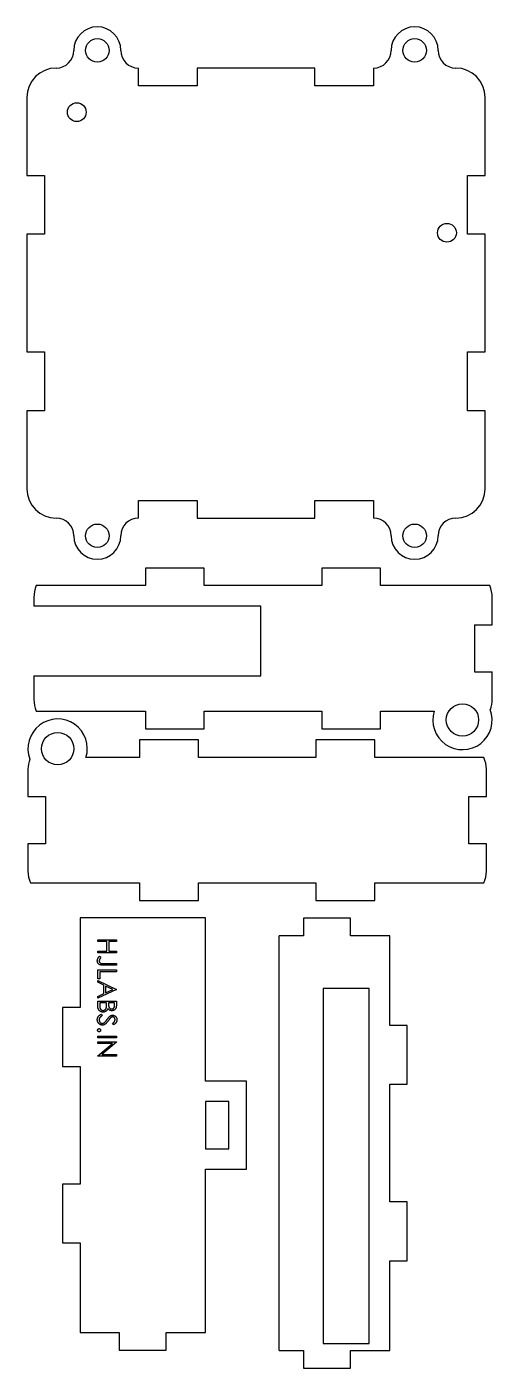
# Model space of a CAD drawing. Header units: millimetres. Extents: x 2 to 1187, y 2 to 839.
# Drawn here: x 170 to 249.2, y 432.2 to 660.1 of the extents above; entities that cross this region are included whole.
import ezdxf

# ---------------------------------------------------------------- set-up
doc = ezdxf.new("R2010")
doc.units = ezdxf.units.MM

msp = doc.modelspace()

# ---------------------------------------------------------------- linework, layer by layer
at = {"color": 7, "linetype": 'Continuous', "lineweight": 25}
for p, q in [((188.99, 650.14), (188.99, 653.14)), ((198.99, 653.14), (198.99, 650.14)), ((218.99, 653.14), (198.99, 653.14)), ((218.99, 650.14), (218.99, 653.14)), ((228.99, 653.14), (228.99, 650.14)), ((198.99, 650.14), (188.99, 650.14)), ((228.99, 650.14), (218.99, 650.14)), ((169.99, 648.14), (169.99, 634.89)), ((247.99, 634.89), (247.99, 648.14)), ((169.99, 634.89), (172.99, 634.89)), ((172.99, 634.89), (172.99, 624.89)), ((244.99, 634.89), (247.99, 634.89)), ((244.99, 624.89), (244.99, 634.89)), ((172.99, 624.89), (169.99, 624.89)), ((169.99, 624.89), (169.99, 604.89)), ((247.99, 624.89), (244.99, 624.89)), ((247.99, 604.89), (247.99, 624.89)), ((169.99, 604.89), (172.99, 604.89)), ((172.99, 604.89), (172.99, 594.89)), ((244.99, 604.89), (247.99, 604.89)), ((244.99, 594.89), (244.99, 604.89)), ((172.99, 594.89), (169.99, 594.89)), ((169.99, 594.89), (169.99, 581.64)), ((247.99, 594.89), (244.99, 594.89)), ((247.99, 581.64), (247.99, 594.89)), ((188.99, 579.64), (198.99, 579.64)), ((188.99, 576.64), (188.99, 579.64)), ((198.99, 579.64), (198.99, 576.64)), ((218.99, 579.64), (228.99, 579.64)), ((218.99, 576.64), (218.99, 579.64)), ((228.99, 579.64), (228.99, 576.64)), ((198.99, 576.64), (218.99, 576.64)), ((190.19, 568.16), (190.19, 565.16)), ((200.19, 568.16), (190.19, 568.16)), ((200.19, 565.16), (200.19, 568.16)), ((220.19, 568.16), (220.19, 565.16)), ((230.19, 568.16), (220.19, 568.16)), ((230.19, 565.16), (230.19, 568.16)), ((171.19, 563.16), (171.19, 561.66)), ((190.19, 565.16), (171.6, 565.16)), ((220.19, 565.16), (200.19, 565.16)), ((248.77, 565.16), (230.19, 565.16)), ((249.19, 558.5), (249.19, 563.16)), ((209.81, 561.66), (171.19, 561.66)), ((209.81, 549.86), (209.81, 561.66)), ((246.19, 558.5), (246.19, 550.5)), ((246.19, 558.5), (249.19, 558.5)), ((171.19, 549.86), (171.19, 545.84)), ((171.19, 549.86), (209.81, 549.86)), ((246.19, 550.5), (249.19, 550.5)), ((249.19, 545.84), (249.19, 550.5)), ((171.6, 543.84), (190.19, 543.84)), ((190.19, 543.84), (190.19, 540.84)), ((200.19, 543.84), (220.19, 543.84)), ((200.19, 540.84), (200.19, 543.84)), ((220.19, 543.84), (220.19, 540.84)), ((230.19, 543.84), (239.31, 543.84)), ((230.19, 540.84), (230.19, 543.84)), ((190.19, 540.84), (200.19, 540.84)), ((220.19, 540.84), (230.19, 540.84)), ((189.19, 538.95), (189.19, 535.95)), ((199.19, 538.95), (189.19, 538.95)), ((199.19, 535.95), (199.19, 538.95)), ((219.19, 538.95), (219.19, 535.95)), ((229.19, 538.95), (219.19, 538.95)), ((229.19, 535.95), (229.19, 538.95)), ((189.19, 535.95), (180.07, 535.95)), ((219.19, 535.95), (199.19, 535.95)), ((247.77, 535.95), (229.19, 535.95)), ((170.19, 533.95), (170.19, 529.3)), ((248.19, 529.3), (248.19, 533.95)), ((170.19, 529.3), (173.19, 529.3)), ((173.19, 529.3), (173.19, 521.3)), ((245.19, 529.3), (248.19, 529.3)), ((245.19, 521.3), (245.19, 529.3)), ((173.19, 521.3), (170.19, 521.3)), ((170.19, 521.3), (170.19, 516.64)), ((248.19, 521.3), (245.19, 521.3)), ((248.19, 516.64), (248.19, 521.3)), ((170.61, 514.64), (189.19, 514.64)), ((189.19, 514.64), (189.19, 511.64)), ((199.19, 514.64), (219.19, 514.64)), ((199.19, 511.64), (199.19, 514.64)), ((219.19, 514.64), (219.19, 511.64)), ((229.19, 514.64), (247.77, 514.64)), ((229.19, 511.64), (229.19, 514.64)), ((189.19, 511.64), (199.19, 511.64)), ((219.19, 511.64), (229.19, 511.64)), ((179.08, 508.71), (179.08, 493.46)), ((200.39, 508.71), (179.08, 508.71)), ((200.39, 480.96), (200.39, 508.71)), ((217.08, 508.66), (217.08, 505.66)), ((225.08, 508.66), (217.08, 508.66)), ((225.08, 505.66), (225.08, 508.66)), ((182.07, 504.68), (182.07, 504.97)), ((182.07, 504.97), (185.24, 504.97)), ((183.62, 504.68), (182.07, 504.68)), ((183.62, 503.05), (183.62, 504.68)), ((183.94, 504.68), (183.94, 503.05)), ((185.24, 504.68), (183.94, 504.68)), ((185.24, 504.97), (185.24, 504.68)), ((212.92, 435.16), (212.92, 505.66)), ((217.08, 505.66), (212.92, 505.66)), ((231.74, 505.66), (225.08, 505.66)), ((231.74, 490.41), (231.74, 505.66)), ((182.07, 503.05), (183.62, 503.05)), ((182.07, 502.77), (182.07, 503.05)), ((185.24, 502.77), (182.07, 502.77)), ((182.35, 502.16), (182.6, 501.99)), ((183.94, 503.05), (185.24, 503.05)), ((185.24, 503.05), (185.24, 502.77)), ((182.07, 498.33), (182.07, 499.84)), ((182.07, 499.84), (185.24, 499.84)), ((182.39, 499.55), (182.39, 498.33)), ((185.24, 499.55), (182.39, 499.55)), ((185.24, 500.65), (183.1, 500.65)), ((183.13, 500.94), (185.24, 500.94)), ((185.24, 500.94), (185.24, 500.65)), ((185.24, 499.84), (185.24, 499.55)), ((182.39, 498.33), (182.07, 498.33)), ((182.07, 498.05), (185.24, 496.54)), ((182.07, 497.74), (182.07, 498.05)), ((183.09, 497.25), (182.07, 497.74)), ((183.09, 495.82), (183.09, 497.25)), ((184.62, 496.52), (183.41, 497.1)), ((183.41, 497.1), (183.41, 495.97)), ((185.24, 496.5), (182.07, 495.04)), ((182.07, 495.35), (183.09, 495.82)), ((182.07, 495.04), (182.07, 495.35)), ((183.41, 495.97), (184.62, 496.52)), ((185.24, 496.54), (185.24, 496.5)), ((228.24, 496.7), (220.44, 496.7)), ((220.44, 496.7), (220.44, 436.37)), ((228.24, 436.37), (228.24, 496.7)), ((179.08, 493.46), (176.08, 493.46)), ((176.08, 493.46), (176.08, 483.46)), ((182.07, 493.69), (182.07, 494.55)), ((182.07, 494.55), (185.24, 494.55)), ((182.39, 494.26), (182.39, 493.86)), ((183.57, 494.26), (182.39, 494.26)), ((183.57, 494.07), (183.57, 494.26)), ((183.9, 494.26), (183.9, 494.07)), ((184.92, 494.26), (183.9, 494.26)), ((184.92, 493.88), (184.92, 494.26)), ((185.24, 494.55), (185.24, 493.93)), ((182.68, 492.35), (182.84, 492.08)), ((184.79, 490.52), (184.59, 490.78)), ((234.74, 490.41), (231.74, 490.41)), ((234.74, 480.41), (234.74, 490.41)), ((182.07, 488.32), (182.07, 488.6)), ((182.07, 488.6), (185.24, 488.6)), ((185.24, 488.32), (182.07, 488.32)), ((185.24, 488.6), (185.24, 488.32)), ((182.07, 487.63), (185.24, 487.63)), ((182.07, 487.34), (182.07, 487.63)), ((184.56, 487.34), (182.07, 487.34)), ((182.07, 485.25), (184.56, 487.34)), ((185.24, 487.57), (182.74, 485.47)), ((185.24, 487.63), (185.24, 487.57)), ((176.08, 483.46), (179.08, 483.46)), ((179.08, 483.46), (179.08, 463.46)), ((182.07, 485.19), (182.07, 485.25)), ((185.24, 485.19), (182.07, 485.19)), ((182.74, 485.47), (185.24, 485.47)), ((185.24, 485.47), (185.24, 485.19)), ((207.39, 480.96), (200.39, 480.96)), ((207.39, 465.96), (207.39, 480.96)), ((231.74, 480.41), (234.74, 480.41)), ((231.74, 460.41), (231.74, 480.41)), ((204.39, 477.46), (200.39, 477.46)), ((200.39, 477.46), (200.39, 469.46)), ((204.39, 469.46), (204.39, 477.46)), ((200.39, 469.46), (204.39, 469.46)), ((200.39, 465.96), (207.39, 465.96)), ((200.39, 438.21), (200.39, 465.96)), ((176.08, 463.46), (176.08, 453.46)), ((179.08, 463.46), (176.08, 463.46)), ((234.74, 460.41), (231.74, 460.41)), ((234.74, 450.41), (234.74, 460.41)), ((176.08, 453.46), (179.08, 453.46)), ((179.08, 453.46), (179.08, 438.21)), ((231.74, 450.41), (234.74, 450.41)), ((231.74, 435.16), (231.74, 450.41)), ((179.08, 438.21), (185.73, 438.21)), ((185.73, 438.21), (185.73, 435.21)), ((193.73, 438.21), (200.39, 438.21)), ((193.73, 435.21), (193.73, 438.21)), ((220.44, 436.37), (228.24, 436.37)), ((185.73, 435.21), (193.73, 435.21)), ((212.92, 435.16), (217.08, 435.16)), ((217.08, 435.16), (217.08, 432.16)), ((225.08, 432.16), (225.08, 435.16)), ((225.08, 435.16), (231.74, 435.16)), ((217.08, 432.16), (225.08, 432.16))]:
    msp.add_line(p, q, dxfattribs=at)
for centre, radius in [((181.99, 656.14), 2), ((235.99, 656.14), 2), ((178.49, 645.64), 1.6), ((241.49, 625.14), 1.6), ((181.99, 573.64), 2), ((235.99, 573.64), 2), ((244.13, 542.34), 2.75), ((175.24, 537.45), 2.75)]:
    msp.add_circle(centre, radius, dxfattribs=at)
for centre, radius, start, end in [((181.99, 656.14), 4, 0, 180), ((235.99, 656.14), 4, 0, 180), ((174.99, 656.14), 3, 270, 0), ((188.99, 656.14), 3, 180, 270), ((228.99, 656.14), 3, 270, 0), ((242.99, 656.14), 3, 180, 270), ((174.99, 648.14), 5, 90, 180), ((242.99, 648.14), 5, 0, 90), ((174.99, 581.64), 5, 180, 270), ((242.99, 581.64), 5, 270, 0), ((174.99, 573.64), 3, 0, 90), ((188.99, 573.64), 3, 90, 180), ((228.99, 573.64), 3, 0, 90), ((242.99, 573.64), 3, 90, 180), ((181.99, 573.64), 4, 180, 0), ((235.99, 573.64), 4, 180, 0), ((176.19, 563.16), 5, 156.4218, 180), ((244.19, 563.16), 5, 0, 23.5782), ((176.19, 545.84), 5, 180, 203.5782), ((244.19, 545.84), 5, 339.5719, 0), ((244.13, 542.34), 5.05, 162.7345, 20.3177), ((175.24, 537.45), 5.05, 342.7345, 200.3177), ((243.19, 533.95), 5, 0, 23.5782), ((175.19, 533.95), 5, 159.5719, 180), ((175.19, 516.64), 5, 180, 203.5782), ((243.19, 516.64), 5, 336.4218, 0)]:
    msp.add_arc(centre, radius, start, end, dxfattribs=at)
for points, knots in [([(181.99, 501.39), (181.99, 501.42), (181.99, 501.49), (182.01, 501.58), (182.03, 501.67), (182.07, 501.76), (182.12, 501.86), (182.18, 501.95), (182.26, 502.06), (182.32, 502.12), (182.35, 502.16)], [0, 0, 0, 0, 0.106797, 0.213423, 0.322388, 0.433877, 0.554096, 0.687598, 0.836471, 1, 1, 1, 1]), ([(182.36, 501.59), (182.35, 501.57), (182.34, 501.53), (182.32, 501.48), (182.32, 501.43), (182.31, 501.39), (182.31, 501.38)], [0, 0, 0, 0, 0.262952, 0.515707, 0.762109, 1, 1, 1, 1]), ([(182.6, 501.99), (182.57, 501.95), (182.52, 501.88), (182.46, 501.77), (182.4, 501.68), (182.37, 501.61), (182.36, 501.59)], [0, 0, 0, 0, 0.2991761, 0.5637349, 0.7985534, 1, 1, 1, 1]), ([(183.1, 500.65), (183.06, 500.65), (182.98, 500.65), (182.87, 500.66), (182.77, 500.66), (182.68, 500.67), (182.6, 500.68), (182.53, 500.69), (182.47, 500.71), (182.4, 500.73), (182.32, 500.77), (182.24, 500.82), (182.16, 500.89), (182.1, 500.97), (182.05, 501.07), (182.01, 501.17), (181.99, 501.28), (181.99, 501.35), (181.99, 501.39)], [0, 0, 0, 0, 0.077347, 0.148515, 0.213969, 0.272946, 0.326298, 0.37376, 0.415892, 0.451992, 0.517856, 0.582442, 0.647107, 0.713382, 0.780951, 0.850422, 0.922937, 1, 1, 1, 1]), ([(182.31, 501.38), (182.31, 501.36), (182.32, 501.31), (182.33, 501.25), (182.36, 501.19), (182.39, 501.13), (182.44, 501.08), (182.49, 501.04), (182.55, 501.01), (182.6, 500.98), (182.65, 500.97), (182.7, 500.96), (182.75, 500.96), (182.81, 500.95), (182.88, 500.94), (182.96, 500.94), (183.04, 500.94), (183.1, 500.94), (183.13, 500.94)], [0, 0, 0, 0, 0.0623193, 0.1225965, 0.1839863, 0.246907, 0.3106351, 0.3731962, 0.4365089, 0.5022632, 0.5391389, 0.5833846, 0.6344881, 0.692711, 0.7585979, 0.8316778, 0.9119271, 1, 1, 1, 1]), ([(182.97, 492.68), (182.94, 492.68), (182.88, 492.68), (182.79, 492.69), (182.7, 492.71), (182.62, 492.74), (182.54, 492.78), (182.47, 492.83), (182.4, 492.89), (182.33, 492.95), (182.27, 493.02), (182.21, 493.1), (182.17, 493.18), (182.13, 493.27), (182.1, 493.37), (182.08, 493.47), (182.07, 493.58), (182.07, 493.65), (182.07, 493.69)], [0, 0, 0, 0, 0.06115, 0.120315, 0.178151, 0.235197, 0.292635, 0.350906, 0.410166, 0.471419, 0.533451, 0.595418, 0.657557, 0.721341, 0.786857, 0.85471, 0.92549, 1, 1, 1, 1]), ([(182.39, 493.86), (182.39, 493.83), (182.4, 493.77), (182.4, 493.69), (182.4, 493.62), (182.41, 493.55), (182.42, 493.48), (182.43, 493.43), (182.44, 493.38), (182.46, 493.32), (182.5, 493.25), (182.54, 493.18), (182.6, 493.11), (182.66, 493.06), (182.74, 493.02), (182.81, 492.98), (182.89, 492.96), (182.94, 492.96), (182.97, 492.96)], [0, 0, 0, 0, 0.072489, 0.139713, 0.201757, 0.259247, 0.312145, 0.360704, 0.404462, 0.443613, 0.516742, 0.587762, 0.658236, 0.729227, 0.799552, 0.866661, 0.933129, 1, 1, 1, 1]), ([(182.97, 492.96), (182.99, 492.96), (183.02, 492.96), (183.07, 492.97), (183.12, 492.98), (183.16, 492.99), (183.21, 493.01), (183.25, 493.04), (183.29, 493.07), (183.34, 493.11), (183.4, 493.17), (183.46, 493.26), (183.51, 493.37), (183.53, 493.44), (183.54, 493.48)], [0, 0, 0, 0, 0.0602919, 0.1196114, 0.1775168, 0.235397, 0.2920792, 0.3508222, 0.4100533, 0.4706916, 0.5947981, 0.7225579, 0.8566806, 1, 1, 1, 1]), ([(183.78, 493.29), (183.77, 493.25), (183.74, 493.18), (183.69, 493.09), (183.64, 493), (183.59, 492.93), (183.53, 492.88), (183.46, 492.82), (183.39, 492.78), (183.31, 492.74), (183.23, 492.71), (183.15, 492.69), (183.06, 492.68), (183, 492.68), (182.97, 492.68)], [0, 0, 0, 0, 0.106025, 0.202852, 0.290705, 0.370603, 0.446333, 0.521686, 0.598557, 0.676384, 0.755746, 0.834937, 0.916671, 1, 1, 1, 1]), ([(183.54, 493.48), (183.54, 493.5), (183.55, 493.53), (183.55, 493.58), (183.56, 493.65), (183.57, 493.72), (183.57, 493.79), (183.57, 493.88), (183.57, 493.97), (183.57, 494.04), (183.57, 494.07)], [0, 0, 0, 0, 0.079307, 0.171953, 0.277057, 0.395795, 0.526177, 0.671344, 0.829285, 1, 1, 1, 1]), ([(184.46, 492.92), (184.42, 492.92), (184.35, 492.92), (184.25, 492.94), (184.16, 492.97), (184.07, 493.01), (183.98, 493.06), (183.91, 493.13), (183.84, 493.2), (183.8, 493.26), (183.78, 493.29)], [0, 0, 0, 0, 0.130533, 0.25651, 0.380218, 0.503255, 0.625338, 0.747618, 0.871801, 1, 1, 1, 1]), ([(183.9, 494.07), (183.9, 494.04), (183.9, 493.99), (183.9, 493.91), (183.91, 493.84), (183.91, 493.77), (183.92, 493.71), (183.93, 493.65), (183.95, 493.6), (183.97, 493.55), (183.99, 493.48), (184.04, 493.41), (184.09, 493.35), (184.15, 493.3), (184.22, 493.26), (184.3, 493.23), (184.37, 493.21), (184.42, 493.21), (184.45, 493.2)], [0, 0, 0, 0, 0.07228, 0.13966, 0.202776, 0.260525, 0.313643, 0.362177, 0.406132, 0.445954, 0.519225, 0.58969, 0.659173, 0.728716, 0.797548, 0.864854, 0.931384, 1, 1, 1, 1]), ([(184.45, 493.2), (184.47, 493.2), (184.5, 493.21), (184.55, 493.21), (184.6, 493.23), (184.65, 493.24), (184.69, 493.27), (184.73, 493.29), (184.76, 493.33), (184.79, 493.36), (184.82, 493.41), (184.85, 493.46), (184.87, 493.51), (184.89, 493.57), (184.9, 493.64), (184.91, 493.71), (184.92, 493.79), (184.92, 493.85), (184.92, 493.88)], [0, 0, 0, 0, 0.056985, 0.111781, 0.164174, 0.215875, 0.266501, 0.317525, 0.369467, 0.422948, 0.479247, 0.538751, 0.60256, 0.671137, 0.744568, 0.823512, 0.90877, 1, 1, 1, 1]), ([(185.24, 493.93), (185.24, 493.9), (185.24, 493.84), (185.24, 493.75), (185.23, 493.67), (185.22, 493.6), (185.21, 493.53), (185.19, 493.47), (185.18, 493.41), (185.15, 493.34), (185.1, 493.26), (185.04, 493.17), (184.96, 493.1), (184.88, 493.03), (184.78, 492.98), (184.68, 492.95), (184.57, 492.92), (184.49, 492.92), (184.46, 492.92)], [0, 0, 0, 0, 0.0625941, 0.1213229, 0.1766801, 0.2283651, 0.2768684, 0.3218791, 0.3640986, 0.4033557, 0.4779679, 0.5505355, 0.6235845, 0.6981749, 0.7733537, 0.8472811, 0.9228183, 1, 1, 1, 1]), ([(181.99, 491.38), (181.99, 491.41), (181.99, 491.46), (182, 491.53), (182.01, 491.59), (182.03, 491.66), (182.05, 491.73), (182.08, 491.79), (182.11, 491.85), (182.15, 491.91), (182.19, 491.97), (182.24, 492.03), (182.3, 492.09), (182.36, 492.14), (182.43, 492.2), (182.51, 492.25), (182.59, 492.3), (182.65, 492.33), (182.68, 492.35)], [0, 0, 0, 0, 0.057212, 0.113703, 0.168689, 0.224163, 0.278727, 0.333804, 0.389255, 0.445409, 0.503295, 0.564269, 0.627954, 0.695021, 0.765359, 0.839602, 0.917533, 1, 1, 1, 1]), ([(182.85, 490.48), (182.82, 490.48), (182.76, 490.48), (182.68, 490.49), (182.6, 490.51), (182.52, 490.54), (182.45, 490.58), (182.37, 490.62), (182.31, 490.68), (182.24, 490.74), (182.18, 490.81), (182.13, 490.88), (182.09, 490.95), (182.05, 491.03), (182.02, 491.12), (182, 491.2), (181.99, 491.29), (181.99, 491.35), (181.99, 491.38)], [0, 0, 0, 0, 0.0614757, 0.1217575, 0.1808943, 0.2402225, 0.3000725, 0.3608489, 0.4234788, 0.4883234, 0.553599, 0.6172173, 0.6798657, 0.7422234, 0.8046905, 0.8682774, 0.9330296, 1, 1, 1, 1]), ([(182.84, 492.08), (182.8, 492.06), (182.72, 492.01), (182.61, 491.93), (182.52, 491.85), (182.44, 491.76), (182.39, 491.67), (182.34, 491.58), (182.32, 491.48), (182.31, 491.42), (182.31, 491.38)], [0, 0, 0, 0, 0.159004, 0.304646, 0.438547, 0.562322, 0.677433, 0.786897, 0.893611, 1, 1, 1, 1]), ([(182.31, 491.38), (182.31, 491.36), (182.32, 491.3), (182.33, 491.22), (182.35, 491.14), (182.39, 491.07), (182.42, 491), (182.47, 490.93), (182.53, 490.88), (182.58, 490.84), (182.65, 490.8), (182.71, 490.78), (182.78, 490.76), (182.83, 490.76), (182.85, 490.76)], [0, 0, 0, 0, 0.091273, 0.180948, 0.270115, 0.360191, 0.448386, 0.532718, 0.613894, 0.694049, 0.772792, 0.849175, 0.92396, 1, 1, 1, 1]), ([(183.87, 491.23), (183.85, 491.19), (183.8, 491.12), (183.72, 491.03), (183.65, 490.94), (183.58, 490.87), (183.52, 490.8), (183.45, 490.73), (183.39, 490.68), (183.31, 490.62), (183.21, 490.57), (183.09, 490.51), (182.97, 490.48), (182.89, 490.48), (182.85, 490.48)], [0, 0, 0, 0, 0.096972, 0.187773, 0.272396, 0.351321, 0.424335, 0.491909, 0.554233, 0.611268, 0.716348, 0.81454, 0.908495, 1, 1, 1, 1]), ([(182.85, 490.76), (182.88, 490.76), (182.93, 490.77), (183.01, 490.79), (183.09, 490.83), (183.14, 490.86), (183.16, 490.88)], [0, 0, 0, 0, 0.234723, 0.477158, 0.728556, 1, 1, 1, 1]), ([(183.16, 490.88), (183.18, 490.89), (183.22, 490.92), (183.28, 490.97), (183.33, 491.03), (183.4, 491.1), (183.46, 491.17), (183.53, 491.26), (183.6, 491.35), (183.64, 491.41), (183.67, 491.45)], [0, 0, 0, 0, 0.090283, 0.190095, 0.29918, 0.418913, 0.54837, 0.688782, 0.839076, 1, 1, 1, 1]), ([(183.67, 491.45), (183.69, 491.48), (183.74, 491.55), (183.81, 491.63), (183.87, 491.71), (183.92, 491.79), (183.98, 491.85), (184.02, 491.9), (184.06, 491.94), (184.09, 491.96), (184.1, 491.97)], [0, 0, 0, 0, 0.181532, 0.347075, 0.495559, 0.629077, 0.745524, 0.845834, 0.930783, 1, 1, 1, 1]), ([(184.19, 491.65), (184.18, 491.64), (184.17, 491.63), (184.14, 491.6), (184.11, 491.56), (184.08, 491.51), (184.03, 491.45), (183.98, 491.38), (183.93, 491.31), (183.89, 491.25), (183.87, 491.23)], [0, 0, 0, 0, 0.052594, 0.124952, 0.218094, 0.333502, 0.468789, 0.624938, 0.801683, 1, 1, 1, 1]), ([(184.1, 491.97), (184.12, 491.98), (184.16, 492.01), (184.21, 492.05), (184.27, 492.08), (184.33, 492.1), (184.39, 492.12), (184.46, 492.14), (184.52, 492.14), (184.56, 492.15), (184.58, 492.15)], [0, 0, 0, 0, 0.133507, 0.262559, 0.388264, 0.512667, 0.633722, 0.755394, 0.877553, 1, 1, 1, 1]), ([(184.6, 491.86), (184.58, 491.86), (184.55, 491.86), (184.5, 491.85), (184.45, 491.84), (184.4, 491.82), (184.35, 491.79), (184.29, 491.75), (184.24, 491.71), (184.21, 491.67), (184.19, 491.65)], [0, 0, 0, 0, 0.107316, 0.214807, 0.323387, 0.434596, 0.553285, 0.685984, 0.834209, 1, 1, 1, 1]), ([(184.58, 492.15), (184.62, 492.14), (184.68, 492.14), (184.78, 492.12), (184.87, 492.09), (184.96, 492.05), (185.04, 491.99), (185.11, 491.93), (185.18, 491.85), (185.23, 491.76), (185.27, 491.67), (185.3, 491.57), (185.32, 491.47), (185.32, 491.4), (185.33, 491.36)], [0, 0, 0, 0, 0.083795, 0.165799, 0.246309, 0.327739, 0.408782, 0.48971, 0.57138, 0.655987, 0.741493, 0.826526, 0.911979, 1, 1, 1, 1]), ([(184.59, 490.78), (184.61, 490.79), (184.65, 490.82), (184.71, 490.87), (184.75, 490.91), (184.8, 490.95), (184.84, 490.99), (184.87, 491.03), (184.9, 491.07), (184.93, 491.11), (184.96, 491.17), (184.98, 491.24), (185, 491.32), (185, 491.37), (185, 491.4)], [0, 0, 0, 0, 0.098472, 0.189635, 0.274192, 0.352193, 0.423211, 0.488565, 0.548489, 0.601458, 0.701219, 0.800394, 0.898542, 1, 1, 1, 1]), ([(185, 491.4), (185, 491.43), (185, 491.49), (184.97, 491.58), (184.94, 491.66), (184.89, 491.73), (184.83, 491.79), (184.76, 491.83), (184.68, 491.86), (184.62, 491.86), (184.6, 491.86)], [0, 0, 0, 0, 0.1430731, 0.275903, 0.4023709, 0.5284136, 0.6503564, 0.7658951, 0.8807741, 1, 1, 1, 1]), ([(185.33, 491.36), (185.32, 491.33), (185.32, 491.25), (185.3, 491.14), (185.26, 491.04), (185.22, 490.95), (185.18, 490.89), (185.14, 490.84), (185.1, 490.78), (185.05, 490.73), (184.99, 490.68), (184.93, 490.63), (184.86, 490.57), (184.81, 490.54), (184.79, 490.52)], [0, 0, 0, 0, 0.107235, 0.21266, 0.318816, 0.426781, 0.483635, 0.543594, 0.608299, 0.67712, 0.75068, 0.82871, 0.912188, 1, 1, 1, 1]), ([(182.03, 489.6), (182.03, 489.62), (182.03, 489.65), (182.05, 489.7), (182.07, 489.75), (182.1, 489.79), (182.15, 489.82), (182.19, 489.85), (182.24, 489.86), (182.28, 489.87), (182.29, 489.87)], [0, 0, 0, 0, 0.127702, 0.250774, 0.372756, 0.500016, 0.62846, 0.751179, 0.873822, 1, 1, 1, 1]), ([(182.29, 489.34), (182.28, 489.34), (182.24, 489.34), (182.19, 489.36), (182.15, 489.38), (182.1, 489.41), (182.07, 489.45), (182.05, 489.5), (182.03, 489.55), (182.03, 489.58), (182.03, 489.6)], [0, 0, 0, 0, 0.126232, 0.249357, 0.37139, 0.499889, 0.627204, 0.750586, 0.872243, 1, 1, 1, 1]), ([(182.29, 489.87), (182.31, 489.87), (182.35, 489.86), (182.4, 489.85), (182.44, 489.82), (182.48, 489.79), (182.51, 489.75), (182.54, 489.7), (182.55, 489.65), (182.56, 489.62), (182.56, 489.6)], [0, 0, 0, 0, 0.129041, 0.251508, 0.374052, 0.50113, 0.628208, 0.750014, 0.872481, 1, 1, 1, 1]), ([(182.56, 489.6), (182.56, 489.58), (182.55, 489.55), (182.54, 489.5), (182.52, 489.45), (182.48, 489.41), (182.44, 489.38), (182.4, 489.36), (182.35, 489.34), (182.31, 489.34), (182.29, 489.34)], [0, 0, 0, 0, 0.127574, 0.248624, 0.371829, 0.498962, 0.626095, 0.747954, 0.870903, 1, 1, 1, 1])]:
    msp.add_open_spline(points, degree=3, knots=knots, dxfattribs=at)

doc.saveas('drawing.dxf')
